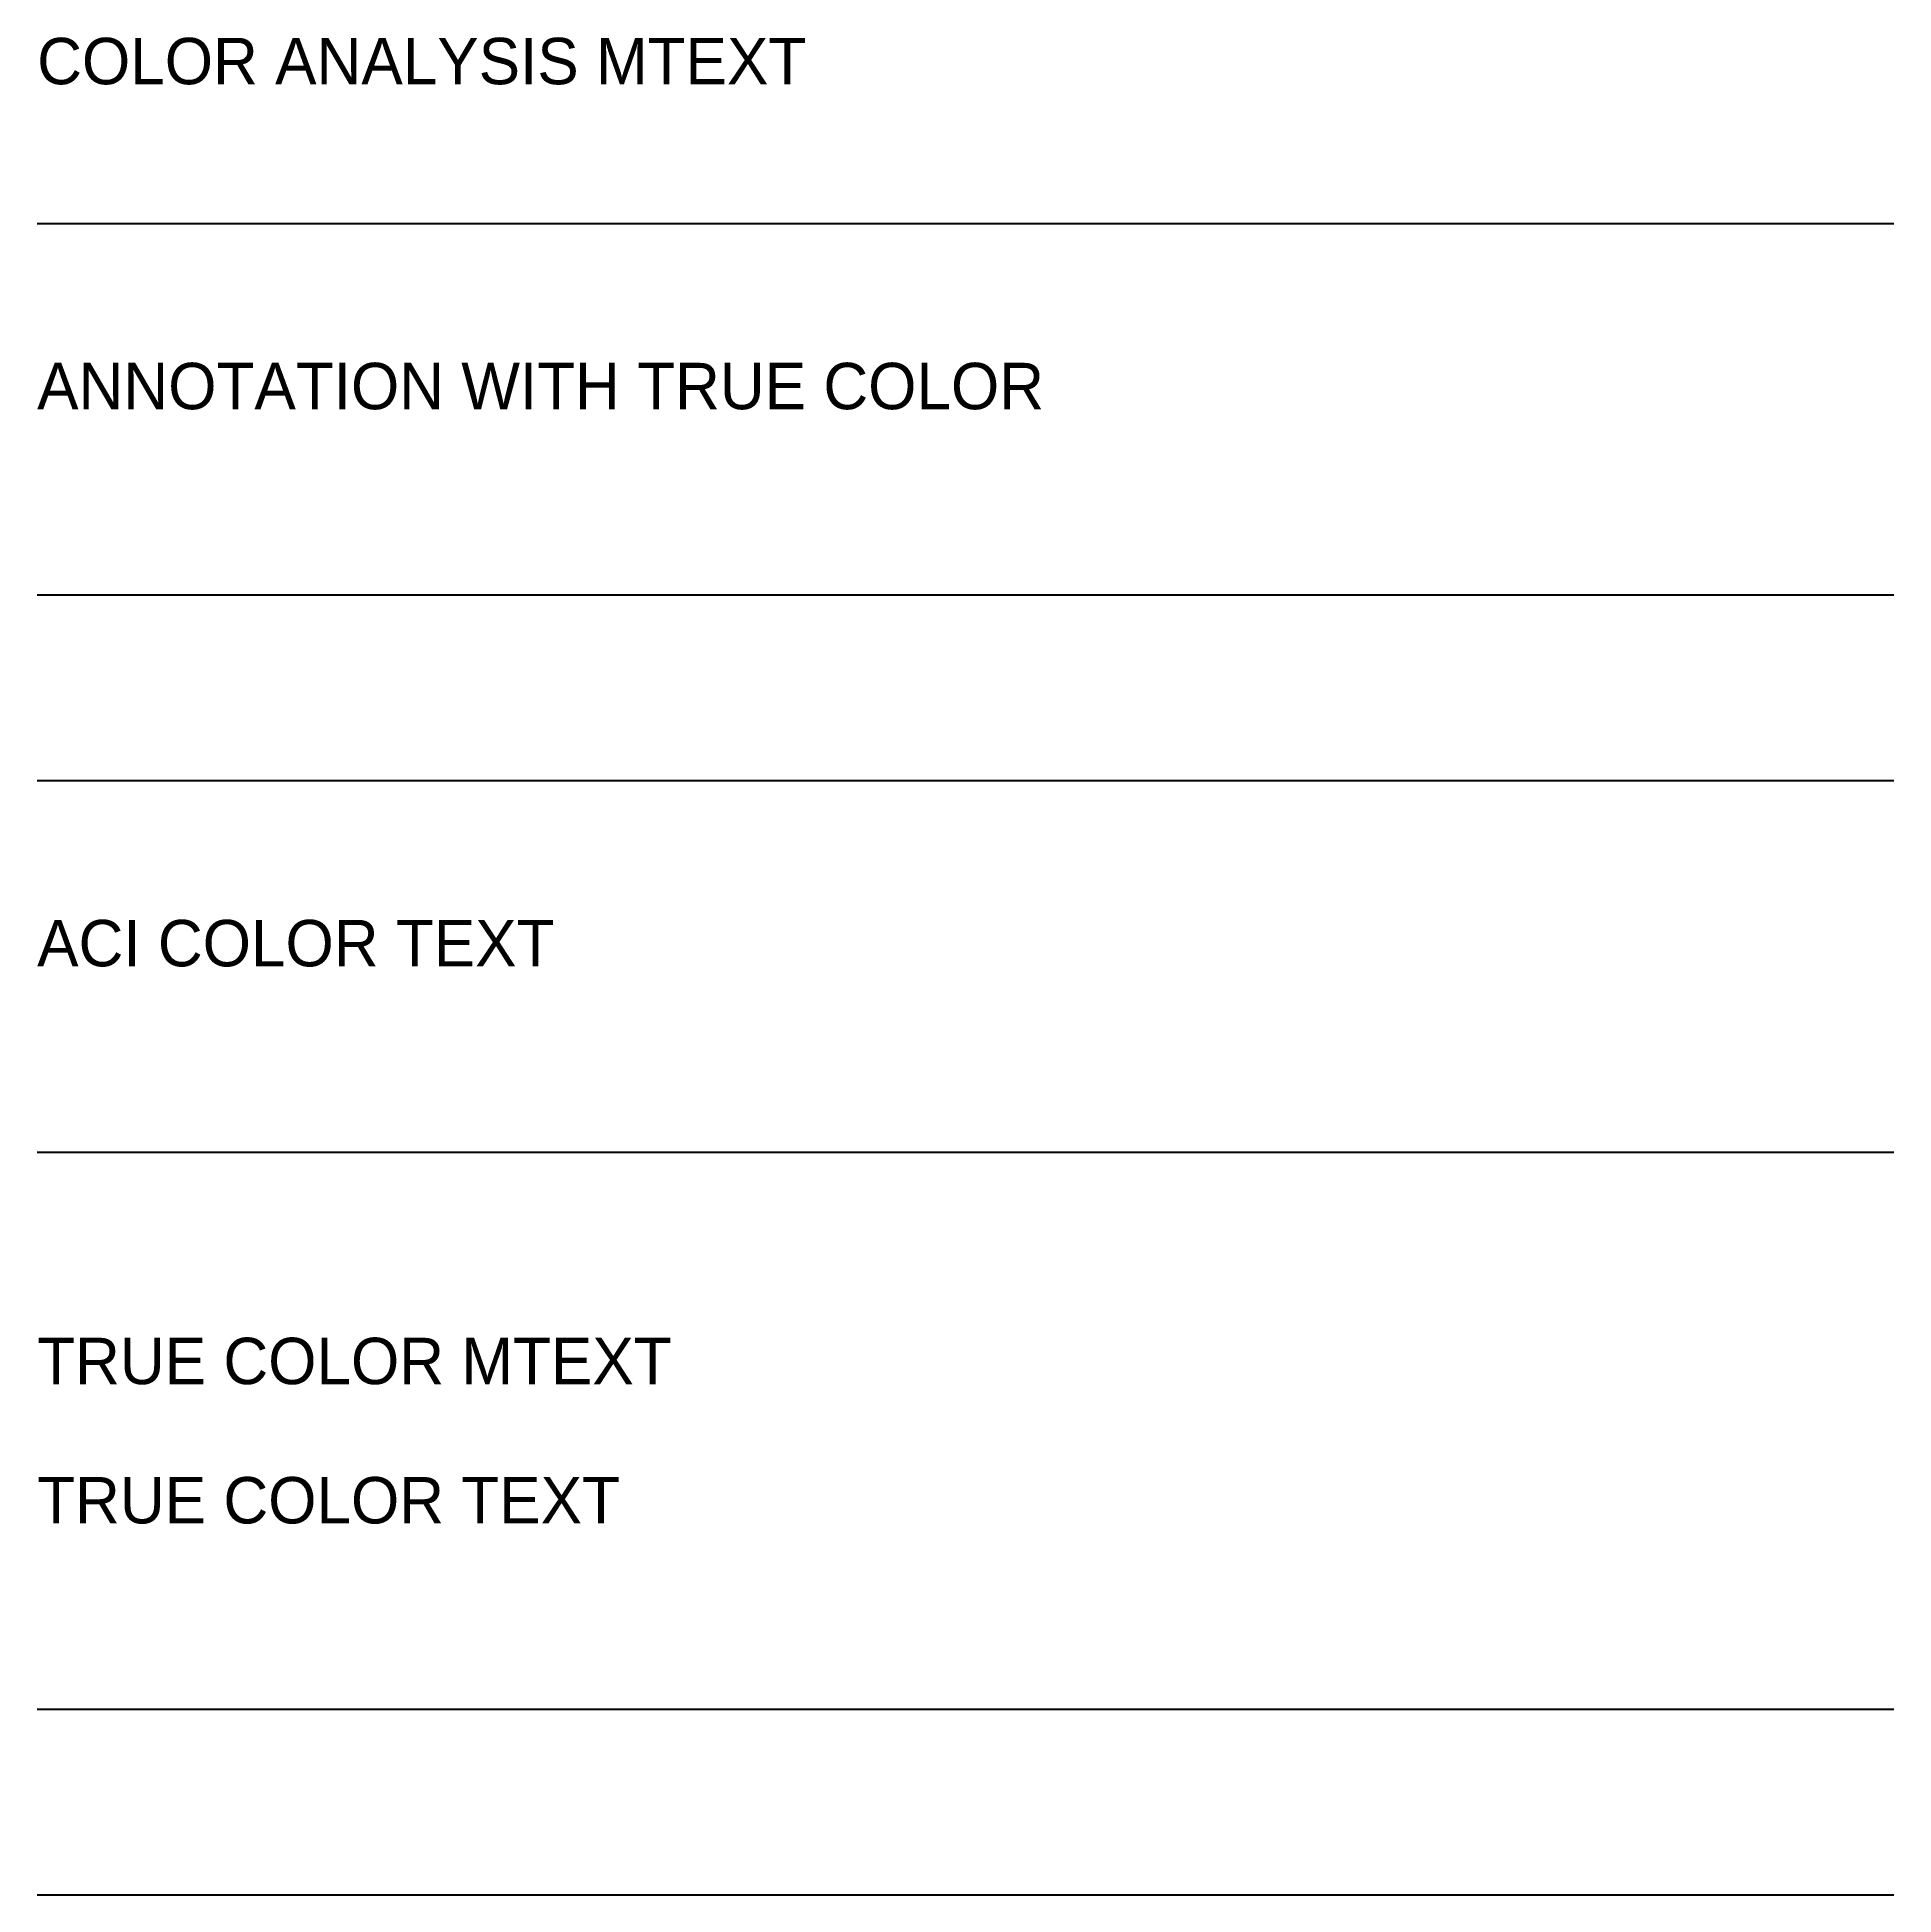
# Model space of a CAD drawing. Header units: metres. Extents: x 0 to 100, y 0 to 100.
import ezdxf

# ---------------------------------------------------------------- set-up
doc = ezdxf.new("R2010")
doc.units = ezdxf.units.M
for name, color, linetype in [('ACI_COLOR_LAYER', 1, 'Continuous'), ('MIXED_LAYER', 7, 'Continuous'), ('TRUE_COLOR_LAYER', 7, 'Continuous')]:
    doc.layers.add(name, color=color, linetype=linetype)

msp = doc.modelspace()

# ---------------------------------------------------------------- linework, layer by layer
at = {"layer": 'ACI_COLOR_LAYER', "color": 1}
msp.add_line((0, 40), (100, 40), dxfattribs=at)
at = {"layer": 'MIXED_LAYER', "color": 5}
msp.add_line((0, 70), (100, 70), dxfattribs=at)
at = {"layer": 'MIXED_LAYER', "true_color": 0x64c896}
msp.add_line((0, 60), (100, 60), dxfattribs=at)
at = {"layer": 'TRUE_COLOR_LAYER', "true_color": 0x3296fa}
msp.add_line((0, 90), (100, 90), dxfattribs=at)
at = {"layer": 'TRUE_COLOR_LAYER', "true_color": 0x00a5a5}
msp.add_line((0, 10), (100, 10), dxfattribs=at)
at = {"layer": 'TRUE_COLOR_LAYER', "true_color": 0x7c52a5}
msp.add_line((0, 0), (100, 0), dxfattribs=at)

# ---------------------------------------------------------------- texts
at = {"layer": 'ACI_COLOR_LAYER', "color": 3}
msp.add_text('ACI COLOR TEXT', height=2.5, dxfattribs=at).set_placement((0, 50))
at = {"layer": 'MIXED_LAYER', "true_color": 0xc86432}
msp.add_text('ANNOTATION WITH TRUE COLOR', height=2.5, dxfattribs=at).set_placement((0, 80))
at = {"layer": 'MIXED_LAYER', "true_color": 0xffc864, "insert": (0, 100), "char_height": 2.5, "attachment_point": 1}
msp.add_mtext('COLOR ANALYSIS MTEXT', dxfattribs=at)
at = {"layer": 'TRUE_COLOR_LAYER', "true_color": 0xff8000}
msp.add_text('TRUE COLOR TEXT', height=2.5, dxfattribs=at).set_placement((0, 20))
at = {"layer": 'TRUE_COLOR_LAYER', "true_color": 0x8000ff, "insert": (0, 30), "char_height": 2.5, "attachment_point": 1}
msp.add_mtext('TRUE COLOR MTEXT', dxfattribs=at)

doc.saveas('drawing.dxf')
